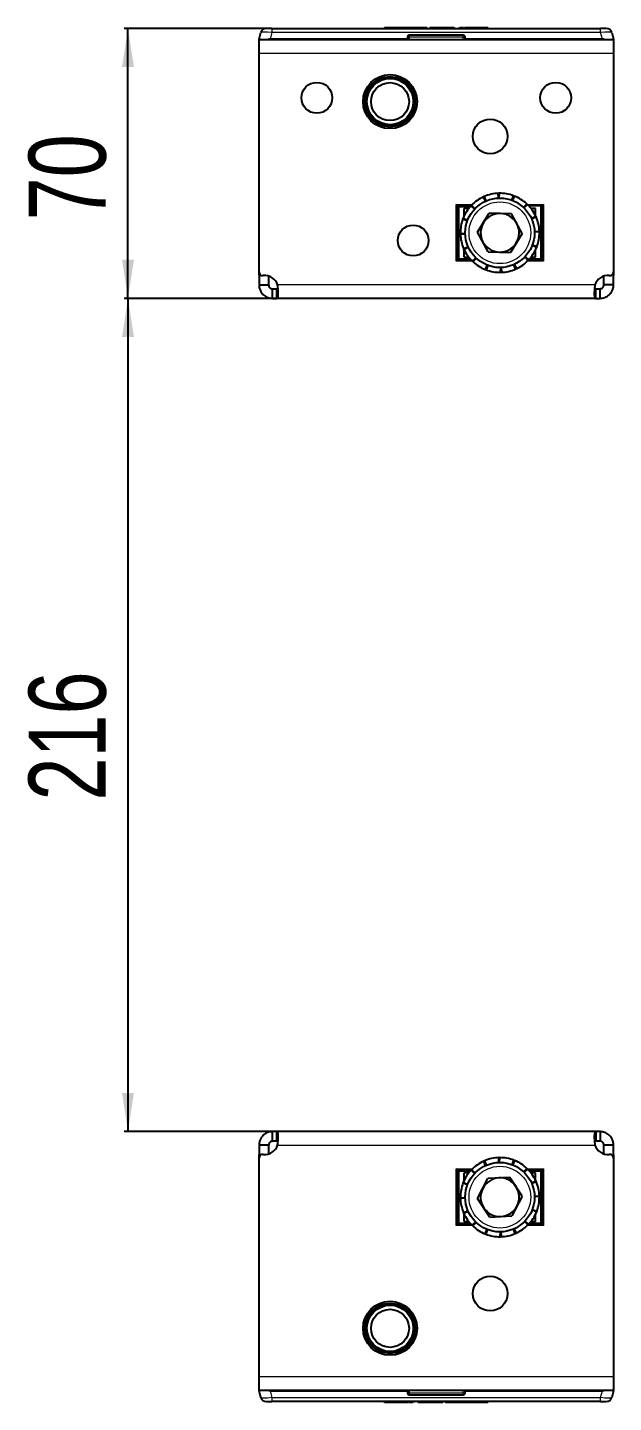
# Model space of a CAD drawing. Header units: millimetres. Extents: x 0 to 1820, y -157 to 598.
# Drawn here: x 3.3 to 155.4, y -156.9 to 199.5 of the extents above; entities that cross this region are included whole.
import ezdxf

# ---------------------------------------------------------------- set-up
doc = ezdxf.new("R2010")
doc.units = ezdxf.units.MM
doc.layers.add('FORMAT', color=7, linetype='Continuous')
doc.styles.add('SLDTEXTSTYLE0', font='TXT', dxfattribs={"width": 0.75})
doc.dimstyles.new('SLDDIMSTYLE0', dxfattribs={"dimtxt": 20, "dimasz": 10, "dimexe": 0, "dimexo": 0.0625, "dimgap": 5, "dimtad": 2, "dimdec": 1, "dimrnd": 1e-09, "dimzin": 12, "dimdsep": 46, "dimtxsty": 'SLDTEXTSTYLE0', "dimsah": 1, "dimcen": 0.09, "dimadec": 0, "dimazin": 3, "dimtfac": 1, "dimtofl": 0, "dimtmove": 0, "dimatfit": 3, "dimfxl": 0, "dimfrac": 2, "dimtolj": 1, "dimtzin": 12, "dimarcsym": 0})

# ---------------------------------------------------------------- blocks, each defined once
blk = doc.blocks.new('_D_5')
at = {"layer": 'FORMAT'}
for p, q in [((65.28, 199.29), (28.38, 199.29)), ((29.38, 129.29), (29.38, 199.29)), ((67.96, 129.29), (28.38, 129.29))]:
    blk.add_line(p, q, dxfattribs=at)
for points in [[(29.38, 199.29), (27.84, 189.29), (30.92, 189.29)], [(29.38, 129.29), (30.92, 139.29), (27.84, 139.29)]]:
    blk.add_solid(points, dxfattribs=at)
at = {"layer": 'FORMAT', "insert": (3.6, 149.51), "char_height": 20, "attachment_point": 1, "rotation": 90, "style": 'SLDTEXTSTYLE0'}
blk.add_mtext('70', dxfattribs=at)
blk = doc.blocks.new('_D_6')
at = {"layer": 'FORMAT'}
for p, q in [((67.96, 129.29), (28.38, 129.29)), ((29.38, 129.29), (29.38, -86.71)), ((67.96, -86.71), (28.38, -86.71))]:
    blk.add_line(p, q, dxfattribs=at)
for points in [[(29.38, 129.29), (27.84, 119.29), (30.92, 119.29)], [(29.38, -86.71), (30.92, -76.71), (27.84, -76.71)]]:
    blk.add_solid(points, dxfattribs=at)
at = {"layer": 'FORMAT', "insert": (3.6, -0.88), "char_height": 20, "attachment_point": 1, "rotation": 90, "style": 'SLDTEXTSTYLE0'}
blk.add_mtext('216', dxfattribs=at)

msp = doc.modelspace()

# ---------------------------------------------------------------- linework, layer by layer
at = {"color": 7, "linetype": 'Continuous', "lineweight": 25}
for p, q in [((63.39, 196.49), (63.84, 198.18)), ((63.39, 196.29), (63.39, 196.49)), ((155.39, 196.29), (63.39, 196.29)), ((63.39, 192.79), (63.39, 196.29)), ((66.74, 199.29), (65.29, 199.29)), ((101.89, 196.49), (66.28, 196.49)), ((66.74, 199.29), (152.04, 199.29)), ((95.96, 199.49), (95.96, 199.29)), ((101.61, 199.49), (101.67, 199.49)), ((101.67, 199.49), (101.67, 199.29)), ((101.67, 199.49), (102.8, 199.49)), ((101.89, 196.99), (101.89, 196.49)), ((101.89, 196.29), (101.89, 196.49)), ((116.39, 197.49), (102.39, 197.49)), ((102.8, 199.49), (102.8, 199.29)), ((102.8, 199.49), (105.47, 199.49)), ((105.47, 199.49), (105.47, 199.29)), ((105.47, 199.49), (106.96, 199.49)), ((106.96, 199.49), (106.96, 199.29)), ((107.77, 199.51), (107.77, 199.29)), ((111.24, 199.49), (114.07, 199.49)), ((114.07, 199.49), (114.07, 199.29)), ((115.21, 199.49), (115.21, 199.29)), ((115.46, 199.49), (115.46, 199.29)), ((116.7, 199.49), (116.7, 199.29)), ((116.89, 196.49), (116.89, 196.99)), ((152.49, 196.49), (116.89, 196.49)), ((116.89, 196.29), (116.89, 196.49)), ((117.13, 199.49), (122.38, 199.49)), ((122.81, 199.49), (122.81, 199.29)), ((153.48, 199.29), (152.04, 199.29)), ((154.93, 198.18), (155.39, 196.49)), ((155.39, 196.49), (155.39, 196.29)), ((155.39, 196.29), (155.39, 192.79)), ((63.39, 136.19), (63.39, 192.79)), ((155.39, 192.79), (155.39, 136.19)), ((114.89, 153.29), (114.54, 153.64)), ((118.4, 153.29), (114.89, 153.29)), ((114.89, 153.29), (114.89, 139.29)), ((115.24, 152.94), (114.89, 153.29)), ((118.54, 153.43), (119.37, 152.49)), ((122.12, 154.46), (121.6, 155.6)), ((121.83, 155.7), (122.24, 154.51)), ((125.54, 155.28), (125.49, 156.53)), ((125.74, 156.54), (125.66, 155.28)), ((129.01, 154.73), (129.44, 155.9)), ((129.67, 155.81), (129.12, 154.68)), ((132, 152.89), (132.85, 153.81)), ((133.03, 153.64), (132.09, 152.81)), ((136.89, 153.29), (133.37, 153.29)), ((137.24, 153.64), (136.89, 153.29)), ((136.89, 153.29), (136.89, 139.29)), ((117.44, 149.41), (116.27, 149.84)), ((116.36, 150.07), (117.49, 149.53)), ((117.8, 152.59), (116.64, 152.59)), ((116.64, 150.7), (116.64, 152.59)), ((119.28, 152.4), (118.36, 153.25)), ((118.89, 153.04), (118.89, 152.77)), ((120.11, 146.42), (123.12, 151.35)), ((128.89, 151.22), (123.12, 151.35)), ((131.66, 146.15), (128.89, 151.22)), ((135.14, 152.59), (133.97, 152.59)), ((134.06, 150.05), (135.2, 150.57)), ((135.3, 150.34), (134.11, 149.93)), ((135.14, 150.7), (135.14, 152.59)), ((122.88, 141.35), (120.11, 146.42)), ((131.66, 146.15), (128.66, 141.22)), ((134.88, 146.63), (136.13, 146.68)), ((136.13, 146.43), (134.88, 146.51)), ((115.64, 146.14), (116.89, 146.07)), ((116.89, 145.94), (115.64, 145.89)), ((116.47, 142.23), (117.66, 142.64)), ((135.41, 142.5), (134.28, 143.05)), ((134.33, 143.17), (135.5, 142.73)), ((114.89, 139.29), (114.54, 138.94)), ((115.24, 139.64), (114.89, 139.29)), ((114.89, 139.29), (118.4, 139.29)), ((117.71, 142.52), (116.57, 142)), ((116.64, 139.99), (116.64, 141.87)), ((116.64, 139.99), (117.8, 139.99)), ((118.74, 138.94), (119.68, 139.77)), ((119.77, 139.68), (118.92, 138.76)), ((122.88, 141.35), (128.66, 141.22)), ((133.24, 139.14), (132.4, 140.08)), ((132.49, 140.17), (133.41, 139.32)), ((132.89, 139.54), (132.89, 139.81)), ((136.89, 139.29), (133.37, 139.29)), ((133.97, 139.99), (135.14, 139.99)), ((135.14, 139.99), (135.14, 141.87)), ((136.89, 139.29), (136.54, 139.64)), ((137.24, 138.94), (136.89, 139.29)), ((63.39, 135.29), (63.39, 136.19)), ((122.1, 136.76), (122.65, 137.89)), ((122.77, 137.85), (122.33, 136.67)), ((126.03, 136.04), (126.11, 137.29)), ((126.23, 137.29), (126.28, 136.04)), ((129.94, 136.87), (129.53, 138.06)), ((129.65, 138.11), (130.17, 136.98)), ((155.39, 136.19), (155.39, 135.29)), ((63.39, 135.29), (63.39, 132.79)), ((63.39, 132.79), (65.89, 132.79)), ((65.89, 135.07), (65.89, 132.79)), ((152.89, 132.79), (152.89, 135.07)), ((155.39, 132.79), (152.89, 132.79)), ((155.39, 132.79), (155.39, 135.29)), ((66.89, 131.79), (67.97, 131.79)), ((66.89, 129.29), (66.89, 131.79)), ((66.89, 129.29), (67.97, 129.29)), ((67.97, 129.29), (67.97, 131.79)), ((150.8, 129.29), (67.97, 129.29)), ((150.8, 129.29), (150.8, 131.79)), ((150.8, 131.79), (151.89, 131.79)), ((150.8, 129.29), (151.89, 129.29)), ((151.89, 129.29), (151.89, 131.79)), ((66.89, -89.21), (66.89, -86.71)), ((67.97, -86.71), (66.89, -86.71)), ((150.8, -86.71), (67.97, -86.71)), ((67.97, -89.21), (67.97, -86.71)), ((150.8, -86.71), (150.8, -89.21)), ((151.89, -86.71), (150.8, -86.71)), ((151.89, -86.71), (151.89, -89.21)), ((65.89, -90.21), (63.39, -90.21)), ((63.39, -90.21), (63.39, -92.72)), ((65.89, -90.21), (65.89, -92.5)), ((67.97, -89.21), (66.89, -89.21)), ((151.89, -89.21), (150.8, -89.21)), ((155.39, -90.21), (152.89, -90.21)), ((152.89, -92.5), (152.89, -90.21)), ((155.39, -92.72), (155.39, -90.21)), ((63.39, -93.61), (63.39, -92.72)), ((63.39, -150.21), (63.39, -93.61)), ((122.2, -95.5), (121.69, -94.36)), ((121.92, -94.26), (122.31, -95.45)), ((125.62, -94.72), (125.58, -93.47)), ((125.83, -93.46), (125.75, -94.71)), ((129.08, -95.3), (129.53, -94.13)), ((129.76, -94.22), (129.2, -95.35)), ((155.39, -92.72), (155.39, -93.61)), ((155.39, -93.61), (155.39, -150.21)), ((114.89, -96.71), (114.54, -96.36)), ((118.4, -96.71), (114.89, -96.71)), ((114.89, -96.71), (114.89, -110.71)), ((115.24, -97.06), (114.89, -96.71)), ((117.8, -97.41), (116.64, -97.41)), ((116.64, -99.3), (116.64, -97.41)), ((119.34, -97.54), (118.43, -96.68)), ((118.54, -96.71), (118.46, -96.71)), ((118.6, -96.5), (119.42, -97.45)), ((118.89, -96.96), (118.89, -97.11)), ((119.47, -97.4), (118.89, -97.07)), ((119.46, -97.41), (119.2, -97.41)), ((120.12, -104.02), (122.74, -98.87)), ((128.51, -98.57), (122.74, -98.87)), ((131.65, -103.41), (128.51, -98.57)), ((132.06, -97.16), (132.92, -96.26)), ((133.1, -96.43), (132.15, -97.25)), ((133.37, -96.71), (136.89, -96.71)), ((135.14, -97.41), (133.97, -97.41)), ((134.1, -100.03), (135.24, -99.51)), ((135.34, -99.74), (134.15, -100.14)), ((135.14, -99.3), (135.14, -97.41)), ((136.89, -96.71), (136.54, -97.06)), ((137.24, -96.36), (136.89, -96.71)), ((136.89, -96.71), (136.89, -110.71)), ((117.47, -100.52), (116.3, -100.07)), ((116.4, -99.84), (117.52, -100.4)), ((115.64, -103.77), (116.89, -103.85)), ((116.89, -103.98), (115.64, -104.01)), ((123.27, -108.86), (120.12, -104.02)), ((131.65, -103.41), (129.03, -108.55)), ((134.3, -106.91), (135.47, -107.36)), ((134.88, -103.45), (136.13, -103.41)), ((136.14, -103.66), (134.88, -103.57)), ((115.24, -110.36), (114.89, -110.71)), ((116.44, -107.68), (117.63, -107.29)), ((117.68, -107.4), (116.54, -107.91)), ((116.64, -110.01), (116.64, -108.13)), ((116.64, -110.01), (117.8, -110.01)), ((118.67, -111), (119.62, -110.17)), ((119.71, -110.26), (118.85, -111.17)), ((123.27, -108.86), (129.03, -108.55)), ((132.3, -110.02), (132.89, -110.36)), ((132.31, -110.01), (132.57, -110.01)), ((133.17, -110.92), (132.35, -109.98)), ((132.43, -109.89), (133.34, -110.74)), ((132.89, -110.46), (132.89, -110.31)), ((133.97, -110.01), (135.14, -110.01)), ((135.38, -107.59), (134.25, -107.03)), ((135.14, -110.01), (135.14, -108.13)), ((136.89, -110.71), (136.54, -110.36)), ((114.89, -110.71), (114.54, -111.06)), ((114.89, -110.71), (118.4, -110.71)), ((122.01, -113.2), (122.57, -112.08)), ((122.69, -112.13), (122.24, -113.29)), ((125.94, -113.96), (126.03, -112.71)), ((126.15, -112.71), (126.19, -113.96)), ((129.86, -113.16), (129.46, -111.97)), ((129.57, -111.92), (130.09, -113.06)), ((133.31, -110.71), (133.24, -110.71)), ((136.89, -110.71), (133.37, -110.71)), ((137.24, -111.06), (136.89, -110.71)), ((63.39, -153.71), (63.39, -150.21)), ((155.39, -150.21), (155.39, -153.71)), ((63.39, -153.91), (63.39, -153.71)), ((63.39, -153.71), (155.39, -153.71)), ((63.84, -155.6), (63.39, -153.91)), ((65.29, -156.71), (66.74, -156.71)), ((66.28, -153.91), (101.89, -153.91)), ((152.04, -156.71), (66.74, -156.71)), ((95.96, -156.91), (95.96, -156.71)), ((101.89, -153.71), (101.89, -153.91)), ((101.89, -153.91), (101.89, -154.41)), ((102.07, -156.91), (102.07, -156.71)), ((102.39, -154.91), (116.39, -154.91)), ((103.31, -156.91), (103.31, -156.71)), ((103.56, -156.91), (103.56, -156.71)), ((104.7, -156.91), (104.7, -156.71)), ((111, -156.94), (111, -156.71)), ((111.81, -156.91), (111.81, -156.71)), ((113.3, -156.91), (113.3, -156.71)), ((115.97, -156.91), (115.97, -156.71)), ((116.89, -153.71), (116.89, -153.91)), ((116.89, -154.41), (116.89, -153.91)), ((116.89, -153.91), (152.49, -153.91)), ((117.1, -156.91), (117.1, -156.71)), ((122.81, -156.91), (122.81, -156.71)), ((152.04, -156.71), (153.48, -156.71)), ((155.39, -153.91), (154.93, -155.6)), ((155.39, -153.71), (155.39, -153.91)), ((101.64, -156.91), (96.39, -156.91)), ((107.53, -156.91), (104.7, -156.91)), ((113.3, -156.91), (111.81, -156.91)), ((115.97, -156.91), (113.3, -156.91)), ((117.1, -156.91), (115.97, -156.91)), ((117.16, -156.91), (117.1, -156.91))]:
    msp.add_line(p, q, dxfattribs=at)
at = {"color": 8, "linetype": 'Continuous', "lineweight": 18}
for p, q in [((66.74, 198.18), (66.28, 196.49)), ((66.74, 199.29), (66.74, 198.18)), ((152.04, 198.18), (66.74, 198.18)), ((98.07, 199.49), (98.07, 199.29)), ((102.39, 196.99), (101.89, 196.99)), ((102.39, 196.99), (102.39, 197.49)), ((116.39, 196.99), (102.39, 196.99)), ((102.39, 196.99), (102.39, 196.29)), ((108.88, 199.49), (108.88, 199.29)), ((111.24, 199.49), (111.24, 199.29)), ((116.39, 196.99), (116.39, 197.49)), ((116.39, 196.99), (116.89, 196.99)), ((116.39, 196.29), (116.39, 196.99)), ((117.13, 199.49), (117.13, 199.29)), ((122.38, 199.49), (122.38, 199.29)), ((152.04, 198.18), (152.04, 199.29)), ((152.49, 196.49), (152.04, 198.18)), ((155.39, 192.79), (63.39, 192.79)), ((114.54, 138.94), (114.54, 153.64)), ((114.54, 153.64), (118.74, 153.64)), ((132.69, 153.64), (133.03, 153.64)), ((133.03, 153.64), (137.24, 153.64)), ((136.54, 139.64), (136.54, 153.29)), ((137.24, 153.64), (137.24, 138.94)), ((118.09, 152.94), (115.24, 152.94)), ((115.24, 152.94), (115.24, 139.64)), ((115.24, 139.64), (118.09, 139.64)), ((133.69, 139.64), (136.54, 139.64)), ((118.74, 138.94), (114.54, 138.94)), ((119.08, 138.94), (118.74, 138.94)), ((137.24, 138.94), (133.03, 138.94)), ((63.95, 135.29), (63.39, 135.29)), ((150.55, 132.79), (68.22, 132.79)), ((155.39, 135.29), (154.83, 135.29)), ((68.22, -90.21), (150.55, -90.21)), ((63.39, -92.72), (63.95, -92.72)), ((154.83, -92.72), (155.39, -92.72)), ((114.54, -96.36), (118.74, -96.36)), ((114.54, -111.06), (114.54, -96.36)), ((118.09, -97.06), (115.24, -97.06)), ((115.24, -97.06), (115.24, -110.36)), ((132.82, -96.36), (137.24, -96.36)), ((136.54, -97.06), (133.69, -97.06)), ((136.54, -110.36), (136.54, -97.06)), ((137.24, -96.36), (137.24, -111.06)), ((115.24, -110.36), (118.09, -110.36)), ((133.69, -110.36), (136.54, -110.36)), ((118.96, -111.06), (114.54, -111.06)), ((137.24, -111.06), (133.03, -111.06)), ((63.39, -150.21), (155.39, -150.21)), ((66.28, -153.91), (66.74, -155.6)), ((66.74, -155.6), (152.04, -155.6)), ((66.74, -155.6), (66.74, -156.71)), ((96.39, -156.91), (96.39, -156.71)), ((101.64, -156.91), (101.64, -156.71)), ((102.39, -154.41), (101.89, -154.41)), ((102.39, -153.71), (102.39, -154.41)), ((102.39, -154.41), (102.39, -154.91)), ((102.39, -154.41), (116.39, -154.41)), ((107.53, -156.91), (107.53, -156.71)), ((109.89, -156.91), (109.89, -156.71)), ((116.39, -154.41), (116.39, -153.71)), ((116.39, -154.41), (116.39, -154.91)), ((116.39, -154.41), (116.89, -154.41)), ((120.7, -156.91), (120.7, -156.71)), ((152.04, -155.6), (152.49, -153.91)), ((152.04, -156.71), (152.04, -155.6))]:
    msp.add_line(p, q, dxfattribs=at)
at = {"color": 7, "linetype": 'Continuous', "lineweight": 25}
for centre, radius in [((97.39, 180.29), 7), ((97.39, 180.29), 6.5), ((97.39, 180.29), 6), ((78.39, 181.29), 4), ((97.39, 180.29), 4.93), ((140.39, 181.29), 4), ((123.39, 171.29), 4.5), ((125.89, 146.29), 9), ((103.39, 144.29), 4), ((125.89, -103.71), 9), ((123.39, -128.71), 4.5), ((97.39, -137.71), 7), ((97.39, -137.71), 6.5), ((97.39, -137.71), 6), ((97.39, -137.71), 4.93)]:
    msp.add_circle(centre, radius, dxfattribs=at)
at = {"color": 8, "linetype": 'Continuous', "lineweight": 18}
for centre, radius in [((97.39, 180.29), 6.25), ((125.89, 146.29), 8), ((125.89, -103.71), 8), ((97.39, -137.71), 6.25)]:
    msp.add_circle(centre, radius, dxfattribs=at)
at = {"color": 7, "linetype": 'Continuous', "lineweight": 25}
for centre, radius, start, end in [((65.29, 197.79), 1.5, 90, 165), ((102.39, 196.99), 0.5, 90, 180), ((116.39, 196.99), 0.5, 360, 90), ((153.48, 197.79), 1.5, 15, 90), ((125.89, 146.29), 10.25, 114.7104, 135.8145), ((125.89, 146.29), 10.25, 92.2104, 113.3145), ((125.89, 146.29), 10.25, 69.7104, 90.8145), ((125.89, 146.29), 10.25, 47.2104, 68.3145), ((125.89, 146.29), 10.25, 24.7104, 45.8145), ((125.89, 146.29), 10.25, 159.7104, 180.8145), ((125.89, 146.29), 10.25, 137.2104, 158.3145), ((125.89, 146.29), 5, 88.6784, 148.6784), ((125.89, 146.29), 5, 28.6784, 88.6784), ((125.89, 146.29), 10.25, 2.2104, 23.3145), ((125.89, 146.29), 5, 148.6784, 208.6784), ((125.89, 146.29), 5, 328.6784, 28.6784), ((125.89, 146.29), 10.25, 339.7104, 0.8145), ((125.89, 146.29), 10.25, 182.2104, 203.3145), ((125.89, 146.29), 5, 208.6784, 268.6784), ((125.89, 146.29), 5, 268.6784, 328.6784), ((125.89, 146.29), 10.25, 204.7104, 225.8145), ((125.89, 146.29), 10.25, 294.7104, 315.8145), ((125.89, 146.29), 10.25, 317.2104, 338.3145), ((64.39, 136.19), 1, 180, 276.3794), ((125.89, 146.29), 10.25, 227.2104, 248.3145), ((125.89, 146.29), 10.25, 249.7104, 270.8145), ((125.89, 146.29), 10.25, 272.2104, 293.3145), ((154.39, 136.19), 1, 263.6206, 0), ((64.89, 131.72), 3.5, 17.8253, 96.3794), ((153.89, 131.72), 3.5, 83.6206, 162.1747), ((64.39, -93.61), 1, 83.6206, 180), ((64.89, -89.14), 3.5, 263.6206, 342.1747), ((153.89, -89.14), 3.5, 197.8253, 276.3794), ((154.39, -93.61), 1, 360, 96.3794), ((125.89, -103.71), 10.25, 114.1868, 135.2909), ((125.89, -103.71), 10.25, 91.6868, 112.7909), ((125.89, -103.71), 10.25, 69.1868, 90.2909), ((125.89, -103.71), 10.25, 46.6868, 67.7909), ((125.89, -103.71), 10.25, 136.6868, 157.7909), ((125.89, -103.71), 5, 93.0175, 153.0175), ((125.89, -103.71), 5, 33.0175, 93.0175), ((125.89, -103.71), 10.25, 24.1868, 45.2909), ((125.89, -103.71), 10.25, 1.6868, 22.7909), ((125.89, -103.71), 10.25, 159.1868, 180.2909), ((125.89, -103.71), 5, 153.0175, 213.0175), ((125.89, -103.71), 5, 333.0175, 33.0175), ((125.89, -103.71), 10.25, 181.6868, 202.7909), ((125.89, -103.71), 5, 213.0175, 273.0175), ((125.89, -103.71), 5, 273.0175, 333.0175), ((125.89, -103.71), 10.25, 339.1868, 0.2909), ((125.89, -103.71), 10.25, 204.1868, 225.2909), ((125.89, -103.71), 10.25, 316.6868, 337.7909), ((125.89, -103.71), 10.25, 226.6868, 247.7909), ((125.89, -103.71), 10.25, 249.1868, 270.2909), ((125.89, -103.71), 10.25, 271.6868, 292.7909), ((125.89, -103.71), 10.25, 294.1868, 315.2909), ((65.29, -155.21), 1.5, 195, 270), ((102.39, -154.41), 0.5, 180, 270), ((116.39, -154.41), 0.5, 270, 0), ((153.48, -155.21), 1.5, 270, 345)]:
    msp.add_arc(centre, radius, start, end, dxfattribs=at)
at = {"color": 8, "linetype": 'Continuous', "lineweight": 18}
for centre, major_axis, start_param, end_param in [((66.84, 197.79), (3, -0.38), 1.621093, 3.124852), ((151.93, 197.79), (3, 0.38), 0.016741, 1.520499), ((66.84, -155.21), (3, 0.38), 3.158333, 4.662092), ((151.93, -155.21), (3, -0.38), 4.762686, 6.266445)]:
    msp.add_ellipse(centre, major_axis=major_axis, ratio=0.123038, start_param=start_param, end_param=end_param, dxfattribs=at)
at = {"color": 7, "linetype": 'Continuous', "lineweight": 25}
for centre, major_axis, start_param, end_param in [((63.39, 184.9), (3.1, 11.57), 0.067037, 0.253072), ((155.39, 184.9), (-3.1, 11.57), 6.030113, 6.216148), ((63.39, -142.32), (3.1, -11.57), 6.030113, 6.216148), ((155.39, -142.32), (-3.1, -11.57), 0.067037, 0.253072)]:
    msp.add_ellipse(centre, major_axis=major_axis, ratio=0.250563, start_param=start_param, end_param=end_param, dxfattribs=at)
for points, knots in [([(95.96, 199.49), (96.33, 199.49), (97.02, 199.49), (97.74, 199.49), (98.07, 199.49)], [0, 0, 0, 0, 0.5368, 1, 1, 1, 1]), ([(98.07, 199.49), (98.57, 199.49), (99.51, 199.49), (100.7, 199.49), (101.42, 199.49), (101.6, 199.49), (101.61, 199.49)], [0, 0, 0, 0, 0.381983, 0.713352, 0.984017, 1, 1, 1, 1]), ([(107.79, 199.49), (107.78, 199.49), (107.76, 199.49), (107.91, 199.49), (108.28, 199.49), (108.67, 199.49), (108.88, 199.49)], [0, 0, 0, 0, 0.061615, 0.333035, 0.637399, 1, 1, 1, 1]), ([(108.88, 199.49), (109.04, 199.49), (109.4, 199.49), (110.2, 199.49), (110.83, 199.49), (111.24, 199.49)], [0, 0, 0, 0, 0.216742, 0.489643, 1, 1, 1, 1]), ([(115.46, 199.49), (115.52, 199.49), (115.62, 199.49), (115.93, 199.49), (116.21, 199.49), (116.41, 199.49), (116.48, 199.49)], [0, 0, 0, 0, 0.255277, 0.538303, 0.854078, 1, 1, 1, 1]), ([(115.64, 199.49), (115.75, 199.49), (116, 199.49), (116.3, 199.49), (116.48, 199.49), (116.48, 199.49)], [0, 0, 0, 0, 0.466249, 0.997338, 1, 1, 1, 1]), ([(116.7, 199.49), (116.71, 199.49), (116.72, 199.49), (116.84, 199.49), (116.98, 199.49), (117.08, 199.49), (117.13, 199.49)], [0, 0, 0, 0, 0.285248, 0.560563, 0.777151, 1, 1, 1, 1]), ([(122.38, 199.49), (122.44, 199.49), (122.57, 199.49), (122.71, 199.49), (122.8, 199.49), (122.81, 199.49), (122.81, 199.49)], [0, 0, 0, 0, 0.2813032, 0.555629, 0.7738783, 1, 1, 1, 1]), ([(118.36, 153.25), (118.39, 153.28), (118.43, 153.33), (118.49, 153.39), (118.52, 153.42), (118.54, 153.43)], [0, 0, 0, 0, 0.499981, 0.749988, 1, 1, 1, 1]), ([(121.6, 155.6), (121.64, 155.62), (121.7, 155.64), (121.77, 155.68), (121.81, 155.69), (121.83, 155.7)], [0, 0, 0, 0, 0.499981, 0.749988, 1, 1, 1, 1]), ([(125.49, 156.53), (125.53, 156.53), (125.59, 156.53), (125.68, 156.53), (125.72, 156.54), (125.74, 156.54)], [0, 0, 0, 0, 0.4999808, 0.7499881, 1, 1, 1, 1]), ([(129.44, 155.9), (129.48, 155.89), (129.54, 155.86), (129.62, 155.83), (129.65, 155.82), (129.67, 155.81)], [0, 0, 0, 0, 0.499981, 0.749988, 1, 1, 1, 1]), ([(132.85, 153.81), (132.88, 153.78), (132.92, 153.74), (132.99, 153.68), (133.02, 153.65), (133.03, 153.64)], [0, 0, 0, 0, 0.499981, 0.749988, 1, 1, 1, 1]), ([(116.27, 149.84), (116.29, 149.88), (116.31, 149.94), (116.34, 150.02), (116.35, 150.06), (116.36, 150.07)], [0, 0, 0, 0, 0.499981, 0.749988, 1, 1, 1, 1]), ([(135.2, 150.57), (135.21, 150.53), (135.24, 150.48), (135.27, 150.4), (135.29, 150.36), (135.3, 150.34)], [0, 0, 0, 0, 0.499981, 0.749988, 1, 1, 1, 1]), ([(136.13, 146.68), (136.13, 146.64), (136.13, 146.58), (136.13, 146.5), (136.13, 146.45), (136.13, 146.43)], [0, 0, 0, 0, 0.4999808, 0.7499881, 1, 1, 1, 1]), ([(115.64, 145.89), (115.64, 145.93), (115.64, 146), (115.64, 146.08), (115.64, 146.12), (115.64, 146.14)], [0, 0, 0, 0, 0.499981, 0.749988, 1, 1, 1, 1]), ([(135.5, 142.73), (135.49, 142.69), (135.46, 142.64), (135.43, 142.56), (135.42, 142.52), (135.41, 142.5)], [0, 0, 0, 0, 0.499981, 0.749988, 1, 1, 1, 1]), ([(116.57, 142), (116.56, 142.04), (116.53, 142.1), (116.5, 142.17), (116.48, 142.21), (116.47, 142.23)], [0, 0, 0, 0, 0.499981, 0.749988, 1, 1, 1, 1]), ([(133.41, 139.32), (133.38, 139.29), (133.34, 139.25), (133.28, 139.19), (133.25, 139.16), (133.24, 139.14)], [0, 0, 0, 0, 0.499981, 0.749988, 1, 1, 1, 1]), ([(118.92, 138.76), (118.89, 138.79), (118.85, 138.84), (118.79, 138.89), (118.76, 138.92), (118.74, 138.94)], [0, 0, 0, 0, 0.4999808, 0.7499881, 1, 1, 1, 1]), ([(122.33, 136.67), (122.29, 136.69), (122.23, 136.71), (122.16, 136.74), (122.12, 136.75), (122.1, 136.76)], [0, 0, 0, 0, 0.499981, 0.749988, 1, 1, 1, 1]), ([(126.28, 136.04), (126.24, 136.04), (126.18, 136.04), (126.09, 136.04), (126.05, 136.04), (126.03, 136.04)], [0, 0, 0, 0, 0.499981, 0.749988, 1, 1, 1, 1]), ([(130.17, 136.98), (130.13, 136.96), (130.08, 136.93), (130, 136.9), (129.96, 136.88), (129.94, 136.87)], [0, 0, 0, 0, 0.499981, 0.749988, 1, 1, 1, 1]), ([(63.39, 132.79), (63.41, 132.47), (63.46, 131.88), (63.86, 130.94), (64.57, 130.07), (65.67, 129.41), (66.47, 129.33), (66.89, 129.29)], [0, 0, 0, 0, 0.17084, 0.319217, 0.548103, 0.767822, 1, 1, 1, 1]), ([(65.89, 132.79), (65.89, 132.7), (65.91, 132.53), (66, 132.31), (66.11, 132.14), (66.24, 132.01), (66.38, 131.92), (66.61, 131.81), (66.77, 131.8), (66.89, 131.79)], [0, 0, 0, 0, 0.1543587, 0.2872828, 0.4004353, 0.4965437, 0.6043139, 0.7231511, 1, 1, 1, 1]), ([(67.97, 129.29), (68.03, 129.3), (68.13, 129.34), (68.27, 129.62), (68.37, 130.08), (68.39, 130.71), (68.37, 131.32), (68.32, 132.03), (68.25, 132.53), (68.22, 132.79)], [0, 0, 0, 0, 0.144067, 0.271276, 0.474907, 0.597997, 0.726338, 0.860245, 1, 1, 1, 1]), ([(150.55, 132.79), (150.52, 132.49), (150.47, 131.94), (150.4, 131.04), (150.38, 130.16), (150.51, 129.43), (150.7, 129.34), (150.8, 129.29)], [0, 0, 0, 0, 0.16069, 0.301312, 0.521951, 0.753573, 1, 1, 1, 1]), ([(151.89, 131.79), (152.01, 131.8), (152.23, 131.82), (152.49, 131.98), (152.67, 132.16), (152.79, 132.34), (152.87, 132.56), (152.88, 132.71), (152.89, 132.79)], [0, 0, 0, 0, 0.296302, 0.497469, 0.6154973, 0.73607, 0.8631142, 1, 1, 1, 1]), ([(151.89, 129.29), (152.34, 129.34), (153.15, 129.43), (154.06, 130), (154.65, 130.6), (155.05, 131.23), (155.33, 131.97), (155.37, 132.51), (155.39, 132.79)], [0, 0, 0, 0, 0.254149, 0.448213, 0.574908, 0.708872, 0.850468, 1, 1, 1, 1]), ([(66.89, -86.71), (66.43, -86.76), (65.62, -86.85), (64.71, -87.42), (64.12, -88.02), (63.72, -88.65), (63.44, -89.4), (63.4, -89.94), (63.39, -90.21)], [0, 0, 0, 0, 0.254149, 0.448213, 0.574908, 0.708872, 0.850468, 1, 1, 1, 1]), ([(68.22, -90.21), (68.25, -89.92), (68.3, -89.37), (68.37, -88.46), (68.4, -87.58), (68.26, -86.86), (68.07, -86.76), (67.97, -86.71)], [0, 0, 0, 0, 0.16069, 0.301312, 0.521951, 0.753573, 1, 1, 1, 1]), ([(150.8, -86.71), (150.75, -86.73), (150.65, -86.76), (150.5, -87.05), (150.4, -87.51), (150.38, -88.14), (150.4, -88.75), (150.46, -89.46), (150.52, -89.96), (150.55, -90.21)], [0, 0, 0, 0, 0.144067, 0.271276, 0.474907, 0.597997, 0.726338, 0.860245, 1, 1, 1, 1]), ([(155.39, -90.21), (155.36, -89.9), (155.31, -89.31), (154.92, -88.36), (154.2, -87.49), (153.11, -86.84), (152.3, -86.76), (151.89, -86.71)], [0, 0, 0, 0, 0.17084, 0.319217, 0.548103, 0.767822, 1, 1, 1, 1]), ([(66.89, -89.21), (66.76, -89.23), (66.55, -89.25), (66.28, -89.41), (66.1, -89.58), (65.98, -89.77), (65.9, -89.98), (65.89, -90.13), (65.89, -90.21)], [0, 0, 0, 0, 0.296302, 0.497469, 0.615497, 0.73607, 0.863114, 1, 1, 1, 1]), ([(152.89, -90.21), (152.88, -90.12), (152.87, -89.96), (152.77, -89.73), (152.66, -89.57), (152.53, -89.44), (152.39, -89.34), (152.16, -89.24), (152, -89.22), (151.89, -89.21)], [0, 0, 0, 0, 0.154359, 0.287283, 0.400435, 0.496544, 0.604314, 0.723151, 1, 1, 1, 1]), ([(121.69, -94.36), (121.72, -94.35), (121.78, -94.32), (121.86, -94.29), (121.9, -94.27), (121.92, -94.26)], [0, 0, 0, 0, 0.499981, 0.749988, 1, 1, 1, 1]), ([(125.58, -93.47), (125.63, -93.47), (125.69, -93.46), (125.77, -93.46), (125.81, -93.46), (125.83, -93.46)], [0, 0, 0, 0, 0.499981, 0.749988, 1, 1, 1, 1]), ([(129.53, -94.13), (129.57, -94.15), (129.63, -94.17), (129.7, -94.2), (129.74, -94.22), (129.76, -94.22)], [0, 0, 0, 0, 0.499981, 0.749988, 1, 1, 1, 1]), ([(118.43, -96.68), (118.46, -96.65), (118.5, -96.61), (118.56, -96.55), (118.59, -96.52), (118.6, -96.5)], [0, 0, 0, 0, 0.499981, 0.749988, 1, 1, 1, 1]), ([(132.92, -96.26), (132.95, -96.28), (132.99, -96.33), (133.05, -96.38), (133.08, -96.41), (133.1, -96.43)], [0, 0, 0, 0, 0.499981, 0.749988, 1, 1, 1, 1]), ([(135.24, -99.51), (135.25, -99.55), (135.28, -99.61), (135.31, -99.69), (135.33, -99.72), (135.34, -99.74)], [0, 0, 0, 0, 0.499981, 0.749988, 1, 1, 1, 1]), ([(116.3, -100.07), (116.32, -100.03), (116.34, -99.97), (116.37, -99.9), (116.39, -99.86), (116.4, -99.84)], [0, 0, 0, 0, 0.499981, 0.749988, 1, 1, 1, 1]), ([(115.64, -104.01), (115.64, -103.97), (115.64, -103.91), (115.64, -103.83), (115.64, -103.79), (115.64, -103.77)], [0, 0, 0, 0, 0.499981, 0.749988, 1, 1, 1, 1]), ([(136.13, -103.41), (136.13, -103.45), (136.13, -103.52), (136.14, -103.6), (136.14, -103.64), (136.14, -103.66)], [0, 0, 0, 0, 0.499981, 0.749988, 1, 1, 1, 1]), ([(116.54, -107.91), (116.52, -107.87), (116.49, -107.82), (116.46, -107.74), (116.44, -107.7), (116.44, -107.68)], [0, 0, 0, 0, 0.499981, 0.749988, 1, 1, 1, 1]), ([(135.47, -107.36), (135.45, -107.39), (135.43, -107.45), (135.4, -107.53), (135.38, -107.57), (135.38, -107.59)], [0, 0, 0, 0, 0.499981, 0.749988, 1, 1, 1, 1]), ([(118.85, -111.17), (118.82, -111.14), (118.78, -111.1), (118.72, -111.04), (118.69, -111.01), (118.67, -111)], [0, 0, 0, 0, 0.4999808, 0.7499881, 1, 1, 1, 1]), ([(122.24, -113.29), (122.2, -113.28), (122.15, -113.26), (122.07, -113.23), (122.03, -113.21), (122.01, -113.2)], [0, 0, 0, 0, 0.499981, 0.749988, 1, 1, 1, 1]), ([(126.19, -113.96), (126.15, -113.96), (126.08, -113.96), (126, -113.96), (125.96, -113.96), (125.94, -113.96)], [0, 0, 0, 0, 0.4999808, 0.7499881, 1, 1, 1, 1]), ([(130.09, -113.06), (130.05, -113.08), (129.99, -113.11), (129.91, -113.14), (129.88, -113.15), (129.86, -113.16)], [0, 0, 0, 0, 0.499981, 0.749988, 1, 1, 1, 1]), ([(133.34, -110.74), (133.32, -110.77), (133.27, -110.82), (133.21, -110.88), (133.19, -110.91), (133.17, -110.92)], [0, 0, 0, 0, 0.499981, 0.749988, 1, 1, 1, 1]), ([(96.39, -156.91), (96.33, -156.91), (96.2, -156.91), (96.06, -156.91), (95.97, -156.91), (95.96, -156.91), (95.96, -156.91)], [0, 0, 0, 0, 0.281303, 0.555629, 0.773878, 1, 1, 1, 1]), ([(102.07, -156.91), (102.06, -156.91), (102.05, -156.91), (101.93, -156.91), (101.79, -156.91), (101.69, -156.91), (101.64, -156.91)], [0, 0, 0, 0, 0.285248, 0.560563, 0.777151, 1, 1, 1, 1]), ([(103.31, -156.91), (103.26, -156.91), (103.15, -156.91), (102.85, -156.91), (102.56, -156.91), (102.36, -156.91), (102.29, -156.91)], [0, 0, 0, 0, 0.255277, 0.538303, 0.854078, 1, 1, 1, 1]), ([(103.13, -156.91), (103.02, -156.91), (102.77, -156.91), (102.47, -156.91), (102.29, -156.91), (102.29, -156.91)], [0, 0, 0, 0, 0.466249, 0.997338, 1, 1, 1, 1]), ([(109.89, -156.91), (109.74, -156.91), (109.38, -156.91), (108.58, -156.91), (107.94, -156.91), (107.53, -156.91)], [0, 0, 0, 0, 0.216742, 0.489643, 1, 1, 1, 1]), ([(110.98, -156.91), (110.99, -156.91), (111.02, -156.91), (110.86, -156.91), (110.49, -156.91), (110.1, -156.91), (109.89, -156.91)], [0, 0, 0, 0, 0.061615, 0.333035, 0.637399, 1, 1, 1, 1]), ([(120.7, -156.91), (120.2, -156.91), (119.27, -156.91), (118.07, -156.91), (117.35, -156.91), (117.17, -156.91), (117.16, -156.91)], [0, 0, 0, 0, 0.381983, 0.713352, 0.984017, 1, 1, 1, 1]), ([(122.81, -156.91), (122.44, -156.91), (121.75, -156.91), (121.04, -156.91), (120.7, -156.91)], [0, 0, 0, 0, 0.5368, 1, 1, 1, 1])]:
    msp.add_open_spline(points, degree=3, knots=knots, dxfattribs=at)
at = {"color": 8, "linetype": 'Continuous', "lineweight": 18}
for points, knots in [([(118.89, 153.04), (118.88, 153.04), (118.88, 153.03), (118.86, 153.02), (118.83, 153.01), (118.78, 152.99), (118.72, 152.97), (118.64, 152.94), (118.57, 152.94), (118.54, 152.94)], [0, 0, 0, 0, 0.114765, 0.239215, 0.374136, 0.520145, 0.663765, 0.791408, 1, 1, 1, 1]), ([(133.24, 139.64), (133.2, 139.63), (133.13, 139.63), (133.05, 139.61), (132.99, 139.59), (132.94, 139.56), (132.91, 139.55), (132.89, 139.54), (132.89, 139.54), (132.89, 139.54)], [0, 0, 0, 0, 0.208592, 0.336235, 0.479855, 0.625864, 0.760785, 0.885235, 1, 1, 1, 1])]:
    msp.add_open_spline(points, degree=3, knots=knots, dxfattribs=at)

# ---------------------------------------------------------------- dimensions: what is measured, and where the dimension line sits
at = {"layer": 'FORMAT'}
for base, p2, picture, middle in [((29.38, 199.29), (65.29, 199.29), '_D_5', (29.38, 164.29)), ((29.38, -86.71), (67.97, -86.71), '_D_6', (29.38, 21.29))]:
    dim = msp.add_linear_dim(base=base, p1=(67.97, 129.29), p2=p2, angle=90, dimstyle='SLDDIMSTYLE0', dxfattribs=at)
    dim.commit()
    dim.dimension.update_dxf_attribs({"geometry": picture, "text_midpoint": middle, "dimtype": 160})

doc.saveas('drawing.dxf')
